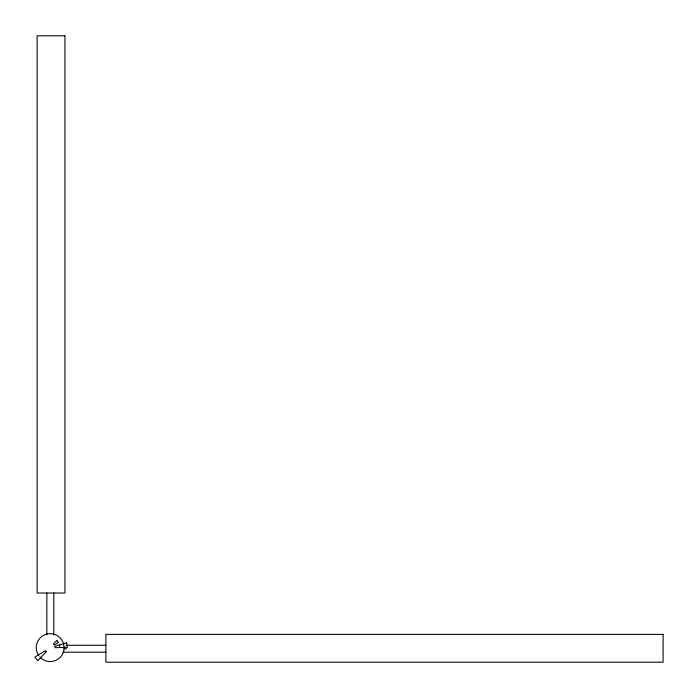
<?xml version="1.0" encoding="UTF-8"?>
<svg xmlns="http://www.w3.org/2000/svg" width="698" height="698" viewBox="0 0 698 698"><rect width="100%" height="100%" fill="white"/><g stroke="black" fill="none" stroke-linecap="round" stroke-linejoin="round"><path stroke-width="1.05" d="M66.24 645.284L105.887 645.284M63.911 648.73L66.633 648.73M63.021 652.194L105.887 652.194M63.535 643.722L64.146 647.412A13.934 13.934 0 0 1 39.821 656.94M59.522 644.935L59.949 647.552M53.816 592.986L53.816 634.779M46.853 592.986L46.853 634.779M38.695 655.518A13.934 13.934 0 0 1 44.244 635.005A13.934 13.934 0 0 1 63.579 643.826M46.225 651.705L37.805 660.683L34.9 657.132L45.361 650.641L46.225 651.705M56.747 640.476L53.406 644.045L54.278 645.109L58.431 642.526L56.747 640.476M66.624 642.788L54.837 646.357L55.063 647.709L67.366 647.308L66.624 642.788M64.949 35.799L37.134 35.799L37.134 593.03L64.949 593.03L64.949 35.799M663.1 634.377L105.869 634.377L105.869 662.201L663.1 662.201L663.1 634.377"/></g></svg>
